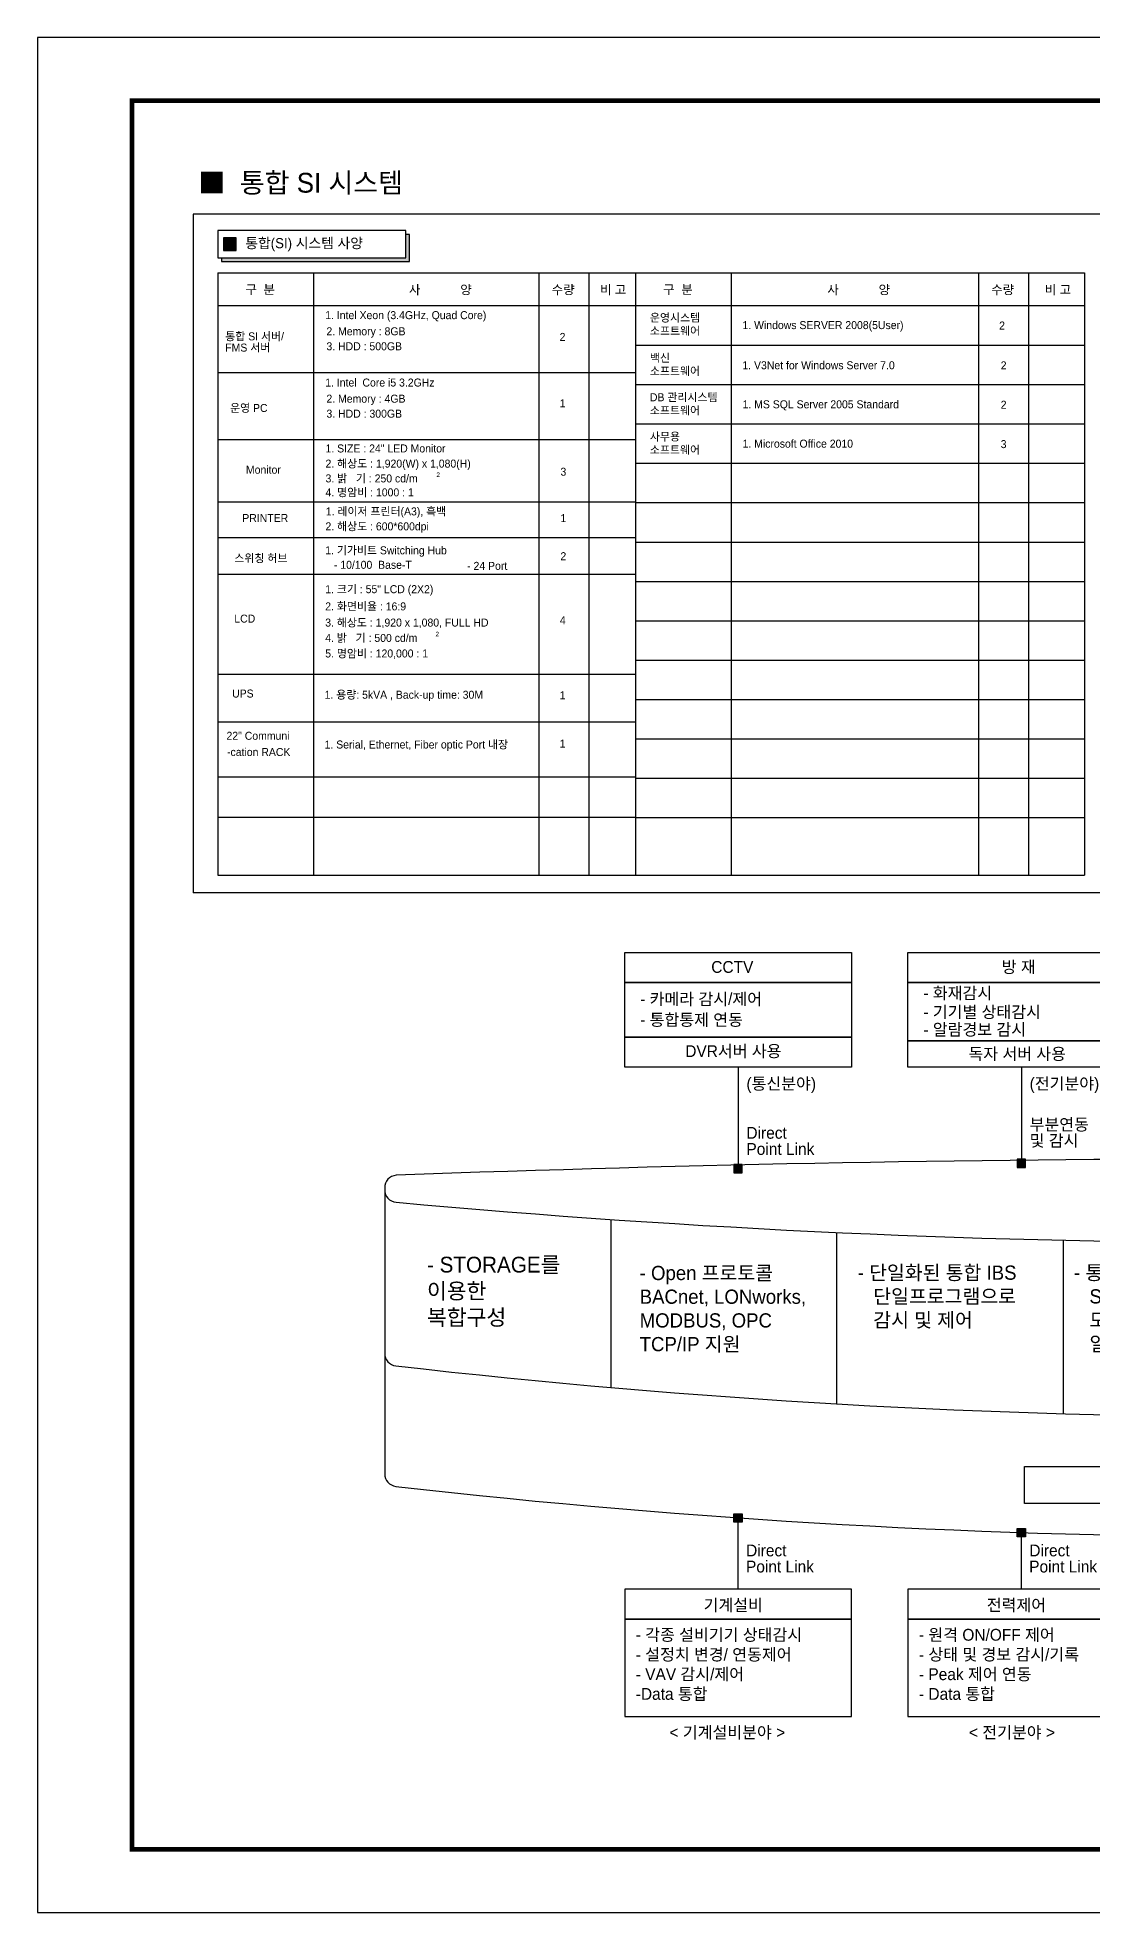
# Model space of a CAD drawing. Header units: millimetres. Extents: x 1697 to 2538, y -887 to -293.
# Drawn here: x 1697 to 2031, y -887 to -293 of the extents above; entities that cross this region are included whole.
import ezdxf
from ezdxf.enums import TextEntityAlignment as Align

# ---------------------------------------------------------------- set-up
doc = ezdxf.new("R2010")
doc.units = ezdxf.units.MM
doc.header["$LTSCALE"] = 40
doc.header["$MEASUREMENT"] = 0
doc.layers.get('0').update_dxf_attribs({"linetype": 'CONTINUOUS'})
for name, color, linetype in [('001dmp-FORM', 7, 'CONTINUOUS'), ('1', 3, 'CONTINUOUS'), ('TEXT', 7, 'CONTINUOUS')]:
    doc.layers.add(name, color=color, linetype=linetype)
doc.styles.add('HAUD01', font='Dotum.ttf')

# ---------------------------------------------------------------- blocks, each defined once
blk = doc.blocks.new('FORM_ELEC_SUKWOO$0$')
at = {"layer": '001dmp-FORM', "color": 30}
blk.add_lwpolyline([(161727, 114228), (0, 114228), (0, 0), (161727, 0)], close=True, dxfattribs=at)
at = {"layer": '001dmp-FORM', "const_width": 288}
blk.add_lwpolyline([(5769, 3846), (5769, 110382), (157881, 110382), (157881, 3846)], close=True, dxfattribs=at)
blk = doc.blocks.new('FORM_ELEC_SUKWOO')
at = {"layer": '001dmp-FORM'}
blk.add_blockref('FORM_ELEC_SUKWOO$0$', (12, -1), dxfattribs=at)

msp = doc.modelspace()

# ---------------------------------------------------------------- hatches: boundary and pattern name
at = {"layer": '1'}
for points in [[(1814.61, -363.64), (1814.61, -355.06), (1813.41, -355.06), (1813.41, -362.44), (1755.06, -362.44), (1755.06, -363.64)], [(1755.66, -360.12), (1759.72, -360.12), (1759.72, -356.17), (1755.66, -356.17)]]:
    msp.add_hatch(color=7, dxfattribs=at).paths.add_polyline_path(points)

# ---------------------------------------------------------------- linework, layer by layer
at = {"color": 1}
for p, q in [((1753.86, -367.24), (1753.86, -558.1)), ((1753.86, -367.24), (2028.5, -367.24)), ((1784.16, -367.24), (1784.16, -558.1)), ((1855.6, -367.24), (1855.6, -558.1)), ((1871.46, -367.24), (1871.46, -558.1)), ((1886.26, -367.24), (1886.26, -558.1)), ((1916.57, -367.24), (1916.57, -558.1)), ((1994.9, -367.24), (1994.9, -558.1)), ((2010.77, -367.24), (2010.77, -558.1)), ((2028.5, -367.24), (2028.5, -558.1)), ((2028.5, -377.69), (1753.86, -377.69)), ((1886.26, -390.16), (2028.5, -390.16)), ((1753.86, -398.86), (1886.26, -398.86)), ((1886.26, -402.63), (2028.5, -402.63)), ((1886.26, -415.1), (2028.5, -415.1)), ((1753.86, -420.03), (1886.26, -420.03)), ((1886.26, -427.58), (2028.5, -427.58)), ((1753.86, -439.75), (1886.26, -439.75)), ((1886.26, -440.05), (2028.5, -440.05)), ((1753.86, -451.08), (1886.26, -451.08)), ((1886.26, -452.52), (2028.5, -452.52)), ((1753.86, -462.67), (1886.26, -462.67)), ((1886.26, -464.99), (2028.5, -464.99)), ((1886.26, -477.47), (2028.5, -477.47)), ((1886.26, -489.94), (2028.5, -489.94)), ((1753.86, -494.42), (1886.26, -494.42)), ((1886.26, -502.41), (2028.5, -502.41)), ((1753.9, -509.52), (1886.31, -509.52)), ((1886.26, -514.88), (2028.5, -514.88)), ((1753.86, -526.9), (1886.26, -526.9)), ((1886.26, -527.36), (2028.5, -527.36)), ((1753.86, -539.72), (1886.26, -539.72)), ((1886.26, -539.83), (2028.5, -539.83)), ((1753.86, -558.1), (2028.5, -558.1)), ((1753.86, -558.1), (1886.26, -558.1)), ((1918.78, -618.91), (1918.78, -651.02)), ((2008.53, -618.91), (2008.53, -649.72)), ((1806.76, -657.09), (1806.76, -657.72)), ((1806.76, -657.09), (1806.76, -747.74)), ((1878.43, -667.13), (1878.43, -720.37)), ((1950.1, -725.55), (1950.1, -671.25)), ((2021.77, -673.73), (2021.77, -728.65)), ((1918.78, -784.24), (1918.78, -761.75)), ((2008.53, -784.24), (2008.53, -766.34))]:
    msp.add_line(p, q, dxfattribs=at)
for points in [[(1882.81, -582.54), (1954.75, -582.54), (1954.75, -618.91), (1882.81, -618.91)], [(1972.56, -582.54), (2044.5, -582.54), (2044.5, -618.91), (1972.56, -618.91)], [(1882.81, -592.07), (1954.75, -592.07), (1954.75, -592.07), (1882.81, -592.07)], [(1972.56, -592.07), (2044.5, -592.07), (2044.5, -592.07), (1972.56, -592.07)], [(1882.81, -609.38), (1954.75, -609.38), (1954.75, -609.38), (1882.81, -609.38)], [(1972.56, -610.54), (2044.5, -610.54), (2044.5, -610.54), (1972.56, -610.54)], [(2009.53, -745.44), (2169.85, -745.44), (2169.85, -757.1), (2009.53, -757.1)], [(1882.81, -824.59), (1954.75, -824.59), (1954.75, -784.24), (1882.81, -784.24)], [(1972.56, -824.59), (2044.5, -824.59), (2044.5, -784.24), (1972.56, -784.24)], [(1882.81, -793.77), (1954.75, -793.77), (1954.75, -793.77), (1882.81, -793.77)], [(1972.56, -793.77), (2044.5, -793.77), (2044.5, -793.77), (1972.56, -793.77)]]:
    msp.add_lwpolyline(points, close=True, dxfattribs=at)
for centre, radius, start, end in [((1810.73, -657.09), 3.97, 95.20999, 180), ((2093.44, -8313.4), 7665.49, 87.883754, 92.116246), ((1810.73, -657.72), 3.97, 180, 264.79001), ((2093.44, 2442.68), 3117.23, 264.79001, 275.20999), ((1810.73, -709.57), 3.97, 180, 263.46461), ((2093.44, 1758.14), 2487.82, 263.46461, 276.53539), ((1810.73, -747.74), 3.97, 180, 263.48801), ((2092.43, 1720.08), 2487.82, 263.48801, 276.55878)]:
    msp.add_arc(centre, radius, start, end, dxfattribs=at)
at = {"layer": '1', "color": 7}
for p, q in [((2436.57, -348.63), (1746.09, -348.63)), ((1746.09, -348.63), (1746.09, -563.68)), ((2436.57, -563.68), (1746.09, -563.68)), ((1920.09, -649.7), (1917.46, -649.7)), ((1917.46, -649.7), (1917.46, -652.33)), ((1917.46, -649.7), (1920.09, -652.33)), ((1917.46, -652.33), (1920.09, -652.33)), ((1920.09, -652.33), (1920.09, -649.7)), ((2009.84, -648.06), (2007.21, -648.06)), ((2007.21, -648.06), (2007.21, -650.69)), ((2007.21, -648.06), (2009.84, -650.69)), ((2007.21, -650.69), (2009.84, -650.69)), ((2009.84, -650.69), (2009.84, -648.06)), ((1917.46, -760.43), (1920.09, -760.43)), ((1917.46, -763.06), (1917.46, -760.43)), ((1917.46, -763.06), (1920.09, -760.43)), ((1920.09, -763.06), (1917.46, -763.06)), ((1920.09, -760.43), (1920.09, -763.06)), ((2007.21, -765.03), (2009.84, -765.03)), ((2007.21, -767.66), (2007.21, -765.03)), ((2007.21, -767.66), (2009.84, -765.03)), ((2009.84, -765.03), (2009.84, -767.66)), ((2009.84, -767.66), (2007.21, -767.66))]:
    msp.add_line(p, q, dxfattribs=at)
for points in [[(1753.86, -362.44), (1813.41, -362.44), (1813.41, -353.85), (1753.86, -353.85)], [(1755.66, -360.12), (1759.72, -360.12), (1759.72, -356.17), (1755.66, -356.17)]]:
    msp.add_lwpolyline(points, close=True, dxfattribs=at)
msp.add_lwpolyline([(1755.06, -362.44), (1755.06, -363.64), (1814.61, -363.64), (1814.61, -355.06), (1813.41, -355.06)], dxfattribs=at)
for points in [[(1917.46, -649.7), (1920.09, -649.7), (1917.46, -652.33), (1920.09, -652.33)], [(2007.21, -648.06), (2009.84, -648.06), (2007.21, -650.69), (2009.84, -650.69)], [(1917.46, -763.06), (1920.09, -763.06), (1917.46, -760.43), (1920.09, -760.43)], [(2007.21, -767.66), (2009.84, -767.66), (2007.21, -765.03), (2009.84, -765.03)]]:
    msp.add_solid(points, dxfattribs=at)

# ---------------------------------------------------------------- block references
at = {"color": 4, "xscale": 0.005200107262485331, "yscale": 0.005200107262485331, "zscale": 0.005200107262485331}
msp.add_blockref('FORM_ELEC_SUKWOO', (1696.65, -886.68), dxfattribs=at)

# ---------------------------------------------------------------- texts
at = {"layer": '1', "color": 7, "style": 'HAUD01'}
for s, height, p in [('통합(SI) 시스템 사양', 3.2096, (1762.58, -359.44)), ('운영시스템 ', 2.535, (1890.82, -382.74)), ('통합 SI 서버/', 2.535, (1756.22, -388.64)), ('2. Memory : 8GB', 2.5346, (1788.29, -387.03)), ('소프트웨어', 2.535, (1890.82, -386.92)), ('1. Windows SERVER 2008(5User)', 2.5346, (1920.14, -385.07)), ('2', 2.53, (2001.5, -385.2)), ('FMS 서버', 2.535, (1756.22, -392.19)), ('3. HDD : 500GB', 2.5346, (1788.29, -391.78)), ('2', 2.53, (1862.2, -388.81)), ('소프트웨어', 2.535, (1890.81, -399.63)), ('백신', 2.535, (1890.81, -395.46)), ('1. V3Net for Windows Server 7.0', 2.5346, (1920.12, -397.79)), ('2', 2.53, (2001.99, -397.82)), ('운영 PC', 2.535, (1757.75, -411.33)), ('2. Memory : 4GB', 2.5346, (1788.29, -408.38)), ('1', 2.53, (1862.2, -409.86)), ('소프트웨어', 2.535, (1890.81, -412.11)), ('DB 관리시스템', 2.535, (1890.81, -407.93)), ('1. MS SQL Server 2005 Standard', 2.5346, (1920.17, -410.16)), ('2', 2.53, (2001.99, -410.29)), ('3. HDD : 300GB', 2.5346, (1788.29, -413.13)), ('사무용', 2.535, (1890.81, -420.41)), ('소프트웨어', 2.535, (1890.81, -424.58)), ('1. Microsoft Office 2010', 2.5346, (1920.17, -422.63)), ('3', 2.53, (2001.99, -422.77)), ('Monitor', 2.535, (1762.79, -430.88)), ('3', 2.53, (1862.46, -431.51)), ('PRINTER', 2.535, (1761.62, -446.19)), ('1. 레이저 프린터(A3), 흑백', 2.5346, (1788.09, -444.09)), ('1', 2.53, (1862.46, -446.2)), ('2. 해상도 : 600*600dpi', 2.5346, (1787.98, -448.83)), ('2', 2.53, (1862.46, -458.28)), ('4', 2.53, (1862.28, -478.55)), ('UPS', 2.535, (1758.4, -501.79)), ('1. 용량: 5kVA , Back-up time: 30M', 2.5346, (1787.71, -502.17)), ('1', 2.53, (1862.2, -502.31)), ('22" Communi', 2.5346, (1756.62, -515.17)), ('1. Serial, Ethernet, Fiber optic Port 내장', 2.5346, (1787.71, -517.94)), ('1', 2.53, (1862.2, -517.67)), ('-cation RACK', 2.5346, (1756.79, -520.32)), ('CCTV', 3.745, (1910.26, -589.01)), ('방 재', 3.745, (2002.31, -589.01)), ('- 화재감시', 3.745, (1977.48, -597.28)), ('- 카메라 감시/제어', 3.7445, (1887.73, -599.16)), ('- 기기별 상태감시', 3.745, (1977.48, -603.27)), ('- 통합통제 연동', 3.745, (1887.73, -605.75)), ('- 알람경보 감시', 3.745, (1977.48, -608.85)), ('DVR서버 사용', 3.745, (1902.01, -615.68)), ('독자 서버 사용', 3.745, (1991.76, -616.55)), ('(통신분야)', 3.745, (1921.4, -625.97)), ('(전기분야)', 3.745, (2011.15, -625.97)), ('부분연동', 3.745, (2011.15, -638.92)), ('Direct', 3.745, (1921.4, -641.56)), ('및 감시', 3.745, (2011.15, -644.03)), ('Point Link', 3.745, (1921.4, -646.67)), ('Direct', 3.745, (1921.3, -773.86)), ('Direct', 3.745, (2011.05, -773.86)), ('Point Link', 3.745, (1921.27, -778.97)), ('Point Link', 3.745, (2011.02, -778.97)), ('기계설비', 3.745, (1907.82, -791.15)), ('전력제어', 3.745, (1997.57, -791.15)), ('< 기계설비분야 >', 3.745, (1897.02, -831.49)), ('< 전기분야 >', 3.745, (1991.93, -831.49))]:
    msp.add_text(s, height=height, dxfattribs=at).set_placement(p)
for s, height, p in [('구  분', 2.897, (1767.3, -372.54)), ('사            양', 2.8967, (1824.38, -372.54)), ('수량', 2.897, (1863.31, -372.54)), ('비 고', 2.897, (1879.16, -372.54)), ('구  분', 2.897, (1899.7, -372.54)), ('사            양', 2.8967, (1956.97, -372.54)), ('수량', 2.897, (2002.62, -372.54)), ('비 고', 2.897, (2020.14, -372.54))]:
    msp.add_text(s, height=height, dxfattribs=at).set_placement(p, align=Align.MIDDLE)
for s, height, p in [('1. Intel Xeon (3.4GHz, Quad Core)', 2.5346, (1787.91, -380.65)), ('1. Intel  Core i5 3.2GHz', 2.5346, (1787.91, -402)), ('1. SIZE : 24" LED Monitor', 2.5346, (1788, -422.88)), ('2. 해상도 : 1,920(W) x 1,080(H)', 2.5346, (1788, -427.68)), ('3. 밝   기 : 250 cd/m', 2.5346, (1788, -432.37)), ('2', 1.43, (1823.16, -431.2)), ('4. 명암비 : 1000 : 1', 2.5346, (1788, -436.79)), ('스위칭 허브', 2.535, (1759.1, -457.64)), ('1. 기가비트 Switching Hub', 2.5346, (1787.91, -455.15)), ('- 10/100  Base-T', 2.5346, (1790.66, -459.74)), ('- 24 Port', 2.535, (1832.88, -460.08)), ('1. 크기 : 55" LCD (2X2)', 2.5346, (1787.91, -467.46)), ('2. 화면비율 : 16:9', 2.5346, (1787.91, -472.91)), ('LCD', 2.535, (1759.1, -476.79)), ('3. 해상도 : 1,920 x 1,080, FULL HD', 2.5346, (1787.91, -478.04)), ('2', 1.43, (1822.86, -481.68)), ('4. 밝   기 : 500 cd/m', 2.5346, (1787.91, -482.91)), ('5. 명암비 : 120,000 : 1', 2.5346, (1787.91, -487.83))]:
    msp.add_text(s, height=height, dxfattribs=at).set_placement(p, align=Align.MIDDLE_LEFT)
at = {"layer": '1', "color": 7, "attachment_point": 1, "style": 'HAUD01'}
for s, insert, char_height, width in [('- STORAGE를 \\P이용한 \\P복합구성', (1820.15, -678.94), 5.007, 66.4728), ('- Open 프로토콜\\PBACnet, LONworks,\\PMODBUS, OPC\\PTCP/IP 지원', (1887.56, -681.84), 4.5063, 59.8256), ('- 단일화된 통합 IBS\\P   단일프로그램으로\\P   감시 및 제어', (1956.69, -681.73), 4.5063, 59.8256), ('- 통합 Report 모듈\\P   SI 서버에서 통합된\\P   모든 시스템에 대한\\P   일괄 Reporting 출력', (2025.18, -681.73), 4.5063, 67.9441), ('- 각종 설비기기 상태감시\\P- 설정치 변경/ 연동제어\\P- VAV 감시/제어\\P-Data 통합', (1886.33, -796.84), 3.7445, 76.5641), ('- 원격 ON/OFF 제어\\P- 상태 및 경보 감시/기록\\P- Peak 제어 연동\\P- Data 통합', (1976.08, -796.84), 3.7445, 76.5641)]:
    msp.add_mtext(s, dxfattribs=dict(at, insert=insert, char_height=char_height, width=width))
at = {"layer": 'TEXT', "style": 'HAUD01'}
msp.add_text('■  통합 SI 시스템', height=6.2798, dxfattribs=at).set_placement((1747.71, -341.85))

doc.saveas('drawing.dxf')
